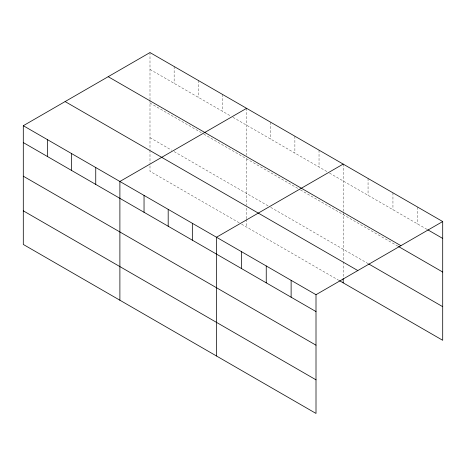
<?xml version="1.0" encoding="UTF-8"?>
<svg xmlns="http://www.w3.org/2000/svg" width="466" height="466" viewBox="0 0 466 466"><rect width="100%" height="100%" fill="white"/><g stroke="black" fill="none" stroke-linecap="round" stroke-linejoin="round"><path stroke-width="0.35" stroke-dasharray="2.33 1.75" d="M149.994 52.559L149.994 99.549M149.994 69.428L230.489 115.906M232.965 117.333L327.08 171.669M329.561 173.102L427.147 229.447M149.994 103.05L201.388 132.717M203.863 134.15L299.836 189.557M300.459 189.918L397.917 246.182M149.994 137.686L171.669 150.198M174.144 151.625L269.499 206.677M270.734 207.393L368.058 263.581M239.157 222.777L149.994 171.302L149.994 163.601M241.633 224.21L338.846 280.334M417.821 207.184L417.821 224.059M392.943 192.819L392.943 209.694M368.058 178.455L368.058 195.33M343.18 164.09L343.18 211.78M343.18 212.479L343.18 261.123M343.18 261.828L343.18 277.934M319.035 150.151L319.035 167.02M294.885 136.212L294.885 153.081M270.734 122.267L270.734 139.142M246.59 108.328L246.59 155.312M246.59 158.813L246.59 205.36M246.59 208.162L246.59 218.665M246.59 219.364L246.59 227.07M222.439 94.382L222.439 111.258M198.295 80.443L198.295 97.312M174.144 66.498L174.144 83.373M149.994 100.248L149.994 149.592M149.994 150.291L149.994 162.896"/><path stroke-width="0.7" d="M23.3 125.709L316.006 294.698L316.006 413.441L23.3 244.452L23.3 125.709L149.994 52.559L442.7 221.548L442.7 340.291L339.464 280.689M246.59 108.328L119.89 181.472L119.89 300.215M343.18 164.09L216.486 237.241L216.486 355.983M316.006 294.698L442.7 221.548M427.771 229.802L442.7 238.423M108.188 76.698L400.888 245.687M398.541 246.543L442.7 272.039M368.682 263.942L442.7 306.675M65.112 101.571L357.812 270.56M23.3 142.579L316.006 311.568M23.3 176.195L316.006 345.19M23.3 210.83L316.006 379.825M343.18 278.633L343.18 282.839M291.122 280.334L291.122 297.203M266.243 265.97L266.243 282.839M241.365 251.605L241.365 268.474M192.336 223.301L192.336 240.171M168.191 209.356L168.191 226.231M144.041 195.417L144.041 212.286M95.746 167.533L95.746 184.402M71.595 153.588L71.595 170.463M47.45 139.649L47.45 156.518"/></g></svg>
